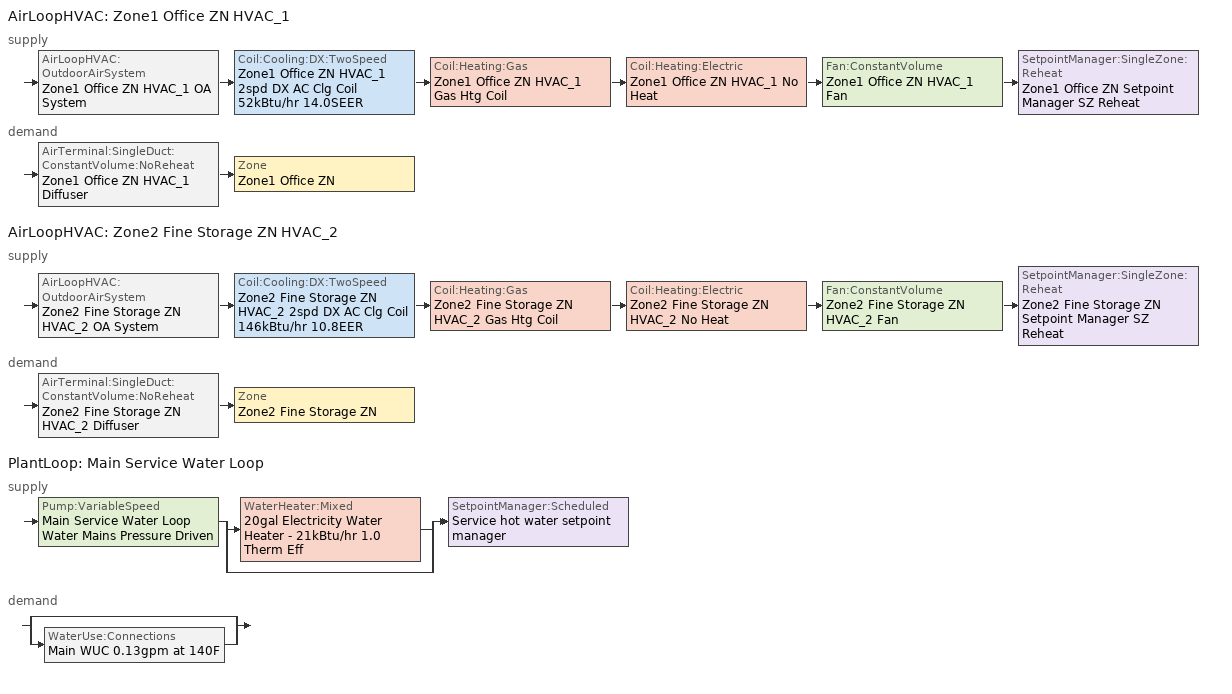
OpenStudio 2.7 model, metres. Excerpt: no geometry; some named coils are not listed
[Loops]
AirLoopHVAC 'Zone1 Office ZN HVAC_1'
 supply: AirLoopHVAC:OutdoorAirSystem 'Zone1 Office ZN HVAC_1 OA System' > Coil:Cooling:DX:TwoSpeed 'Zone1 Office ZN HVAC_1 2spd DX AC Clg Coil 52kBtu/hr 14.0SEER' > Coil:Heating:Gas 'Zone1 Office ZN HVAC_1 Gas Htg Coil' > Coil:Heating:Electric 'Zone1 Office ZN HVAC_1 No Heat' > Fan:ConstantVolume 'Zone1 Office ZN HVAC_1 Fan' > SetpointManager:SingleZone:Reheat 'Zone1 Office ZN Setpoint Manager SZ Reheat'
 demand: AirTerminal:SingleDuct:ConstantVolume:NoReheat 'Zone1 Office ZN HVAC_1 Diffuser' > Zone 'Zone1 Office ZN'
AirLoopHVAC 'Zone2 Fine Storage ZN HVAC_2'
 supply: AirLoopHVAC:OutdoorAirSystem 'Zone2 Fine Storage ZN HVAC_2 OA System' > Coil:Cooling:DX:TwoSpeed 'Zone2 Fine Storage ZN HVAC_2 2spd DX AC Clg Coil 146kBtu/hr 10.8EER' > Coil:Heating:Gas 'Zone2 Fine Storage ZN HVAC_2 Gas Htg Coil' > Coil:Heating:Electric 'Zone2 Fine Storage ZN HVAC_2 No Heat' > Fan:ConstantVolume 'Zone2 Fine Storage ZN HVAC_2 Fan' > SetpointManager:SingleZone:Reheat 'Zone2 Fine Storage ZN Setpoint Manager SZ Reheat'
 demand: AirTerminal:SingleDuct:ConstantVolume:NoReheat 'Zone2 Fine Storage ZN HVAC_2 Diffuser' > Zone 'Zone2 Fine Storage ZN'
PlantLoop 'Main Service Water Loop'
 supply: Pump:VariableSpeed 'Main Service Water Loop Water Mains Pressure Driven' > split
  | WaterHeater:Mixed '20gal Electricity Water Heater - 21kBtu/hr 1.0 Therm Eff'
  | bypass
  join > SetpointManager:Scheduled 'Service hot water setpoint manager'
 demand: split
  | bypass
  | WaterUse:Connections 'Main WUC 0.13gpm at 140F'
[Sizing:Zone] Zone Cooling Design Supply Air Temperature Input Method=SupplyAirTemperature; Zone Cooling Design Supply Air Temperature {C}=12.7778; Zone Cooling Design Supply Air Temperature Difference {deltaC}=11.11; Zone Heating Design Supply Air Temperature Input Method=SupplyAirTemperature; Zone Heating Design Supply Air Temperature {C}=50; Zone Heating Design Supply Air Temperature Difference {deltaC}=11.11; Zone Cooling Design Supply Air Humidity Ratio {kg-H2O/kg-air}=0.0085; Zone Heating Design Supply Air Humidity Ratio {kg-H2O/kg-air}=0.008; Cooling Design Air Flow Method=DesignDay; Heating Design Air Flow Method=DesignDay; Account for Dedicated Outdoor Air System=No; Dedicated Outdoor Air System Control Strategy=NeutralSupplyAir; Dedicated Outdoor Air Low Setpoint Temperature for Design {C}=autosize; Dedicated Outdoor Air High Setpoint Temperature for Design {C}=autosize
Zone1 Office ZN; Zone2 Fine Storage ZN
[Zone equipment]
Zone1 Office ZN: Zone1 Office ZN HVAC_1 Diffuser
Zone2 Fine Storage ZN: Zone2 Fine Storage ZN HVAC_2 Diffuser
[AirLoopHVAC] Availability Schedule=Warehouse FanSched; Design Supply Air Flow Rate {m3/s}=AutoSize
Zone1 Office ZN HVAC_1; Zone2 Fine Storage ZN HVAC_2
[Sizing:System] Type of Load to Size On=Sensible; Design Outdoor Air Flow Rate {m3/s}=Autosize; Central Heating Maximum System Air Flow Ratio=1; Preheat Design Temperature {C}=7.22222; Preheat Design Humidity Ratio {kg-H2O/kg-Air}=0.008; Precool Design Temperature {C}=12.7778; Precool Design Humidity Ratio {kg-H2O/kg-Air}=0.008; Central Cooling Design Supply Air Temperature {C}=12.7778; Central Heating Design Supply Air Temperature {C}=50; Sizing Option=Coincident; 100% Outdoor Air in Cooling=No; 100% Outdoor Air in Heating=No; Central Cooling Design Supply Air Humidity Ratio {kg-H2O/kg-Air}=0.0085; Central Heating Design Supply Air Humidity Ratio {kg-H2O/kg-Air}=0.008; Cooling Design Air Flow Method=DesignDay; Cooling Design Air Flow Rate {m3/s}=0; Heating Design Air Flow Method=DesignDay; Heating Design Air Flow Rate {m3/s}=0; System Outdoor Air Method=ZoneSum; Zone Maximum Outdoor Air Fraction=1; Cooling Supply Air Flow Rate Per Floor Area {m3/s-m2}=0.00996765; Cooling Fraction of Autosized Cooling Supply Air Flow Rate=1; Cooling Supply Air Flow Rate Per Unit Cooling Capacity {m3/s-W}=3.94755e-05; Heating Supply Air Flow Rate Per Floor Area {m3/s-m2}=0.00996765; Heating Fraction of Autosized Heating Supply Air Flow Rate=1; Heating Fraction of Autosized Cooling Supply Air Flow Rate=1; Heating Supply Air Flow Rate Per Unit Heating Capacity {m3/s-W}=3.15882e-05; Cooling Design Capacity Method=CoolingDesignCapacity; Cooling Design Capacity {W}=autosize; Cooling Design Capacity Per Floor Area {W/m2}=234.7; Fraction of Autosized Cooling Design Capacity=1; Heating Design Capacity Method=HeatingDesignCapacity; Heating Design Capacity {W}=autosize; Heating Design Capacity Per Floor Area {W/m2}=157; Fraction of Autosized Heating Design Capacity=1; Central Cooling Capacity Control Method=OnOff
Zone1 Office ZN HVAC_1; Zone2 Fine Storage ZN HVAC_2
[SetpointManager:SingleZone:Reheat] Minimum Supply Air Temperature {C}=12.7778; Maximum Supply Air Temperature {C}=50
Name | Control Zone | Setpoint Node or NodeList
Zone1 Office ZN Setpoint Manager SZ Reheat | Zone1 Office ZN | Zone1 Office ZN HVAC_1 Supply Outlet Node
Zone2 Fine Storage ZN Setpoint Manager SZ Reheat | Zone2 Fine Storage ZN | Zone2 Fine Storage ZN HVAC_2 Supply Outlet Node
[Fan:ConstantVolume] Availability Schedule=Warehouse FanSched; Pressure Rise {Pa}=622.722; Maximum Flow Rate {m3/s}=AutoSize; Motor In Airstream Fraction=1
Name | Fan Total Efficiency | Motor Efficiency
Zone1 Office ZN HVAC_1 Fan | 0.56225 | 0.865
Zone2 Fine Storage ZN HVAC_2 Fan | 0.58175 | 0.895
[Coil:Heating:Gas] Availability Schedule=Always On Discrete; Gas Burner Efficiency=0.8; Nominal Capacity {W}=AutoSize; Parasitic Electric Load {W}=0; Parasitic Gas Load {W}=0
Zone1 Office ZN HVAC_1 Gas Htg Coil; Zone2 Fine Storage ZN HVAC_2 Gas Htg Coil
[Coil:Heating:Electric] Availability Schedule=Always Off Discrete; Efficiency=1; Nominal Capacity {W}=0
Zone1 Office ZN HVAC_1 No Heat; Zone2 Fine Storage ZN HVAC_2 No Heat
[Coil:Cooling:DX:TwoSpeed] Availability Schedule=Always On Discrete; Rated High Speed Total Cooling Capacity {W}=Autosize; Rated High Speed Sensible Heat Ratio=Autosize; Rated High Speed Air Flow Rate {m3/s}=Autosize; Total Cooling Capacity Function of Temperature Curve=PSZ-AC_Unitary_PackagecoolCapFT; Total Cooling Capacity Function of Flow Fraction Curve=PSZ-AC_Unitary_PackagecoolFFF; Energy Input Ratio Function of Temperature Curve=PSZ-AC DX Unitary Package EIRFT; Energy Input Ratio Function of Flow Fraction Curve=PSZ-AC_Unitary_PackagecoolEIRFFF; Part Load Fraction Correlation Curve=PSZ-AC_Unitary_PackagecoolPLR; Rated Low Speed Total Cooling Capacity {W}=Autosize; Rated Low Speed Sensible Heat Ratio=0.69; Low Speed Total Cooling Capacity Function of Temperature Curve=PSZ-AC_Unitary_PackagecoolCapFT; Low Speed Energy Input Ratio Function of Temperature Curve=PSZ-AC DX Unitary Package EIRFT; Condenser Type=AirCooled; High Speed Evaporative Condenser Effectiveness=0; High Speed Evaporative Condenser Air Flow Rate {m3/s}=Autosize; High Speed Evaporative Condenser Pump Rated Power Consumption {W}=Autosize; Low Speed Evaporative Condenser Effectiveness=0; Low Speed Evaporative Condenser Air Flow Rate {m3/s}=Autosize; Low Speed Evaporative Condenser Pump Rated Power Consumption {W}=Autosize; Basin Heater Capacity {W/K}=10; Basin Heater Setpoint Temperature {C}=2
Name | Rated High Speed COP {W/W} | Rated Low Speed COP {W/W}
Zone1 Office ZN HVAC_1 2spd DX AC Clg Coil 52kBtu/hr 14.0SEER | 4.11713 | 4.11713
Zone2 Fine Storage ZN HVAC_2 2spd DX AC Clg Coil 146kBtu/hr 10.8EER | 3.73224 | 3.73224
[Controller:OutdoorAir] Minimum Outdoor Air Flow Rate {m3/s}=autosize; Maximum Outdoor Air Flow Rate {m3/s}=Autosize; Economizer Control Action Type=ModulateFlow; Lockout Type=NoLockout; Minimum Limit Type=FixedMinimum; Minimum Outdoor Air Schedule=Warehouse MinOA_MotorizedDamper_Sched; High Humidity Control=No; Heat Recovery Bypass Control Type=BypassWhenWithinEconomizerLimits
Name | Economizer Control Type | Economizer Maximum Limit Dry-Bulb Temperature {C} | Economizer Maximum Limit Enthalpy {J/kg} | Controller Mechanical Ventilation
Zone1 Office ZN HVAC_1 OA System Controller | NoEconomizer | 28 | 64000 | Controller Mechanical Ventilation 1
Zone2 Fine Storage ZN HVAC_2 OA System Controller | DifferentialEnthalpy |  |  | Controller Mechanical Ventilation 2
[Controller:MechanicalVentilation] Availability Schedule=Always On Discrete; System Outdoor Air Method=ZoneSum
Controller Mechanical Ventilation 1; Controller Mechanical Ventilation 2
[AirLoopHVAC:OutdoorAirSystem]
Name | Controller
Zone1 Office ZN HVAC_1 OA System | Zone1 Office ZN HVAC_1 OA System Controller
Zone2 Fine Storage ZN HVAC_2 OA System | Zone2 Fine Storage ZN HVAC_2 OA System Controller
[AvailabilityManager:NightCycle] Control Type=CycleOnAny; Thermostat Tolerance {deltaC}=1; Cycling Run Time {s}=1800
Availability Manager Night Cycle 1; Availability Manager Night Cycle 2
[AirTerminal:SingleDuct:ConstantVolume:NoReheat] Availability Schedule=Always On Discrete; Maximum Air Flow Rate {m3/s}=AutoSize
Zone1 Office ZN HVAC_1 Diffuser; Zone2 Fine Storage ZN HVAC_2 Diffuser
[ZoneHVAC:UnitHeater]
Zone3 Bulk Storage ZN Unit Heater: Availability Schedule=Always On; Supply Air Fan=Zone3 Bulk Storage ZN UnitHeater Fan; Maximum Supply Air Flow Rate {m3/s}=autosize; Fan Control Type=OnOff; Heating Coil=Zone3 Bulk Storage ZN UnitHeater Gas Htg Coil; Minimum Hot Water Flow Rate {m3/s}=0; Heating Convergence Tolerance=0.001
[PlantLoop]
Main Service Water Loop: Glycol Concentration=0; Maximum Loop Temperature {C}=60; Minimum Loop Temperature {C}=10; Plant Loop Volume {m3}=Autocalculate; Load Distribution Scheme=Optimal
[Sizing:Plant]
Main Service Water Loop: Loop Type=Heating; Design Loop Exit Temperature {C}=60; Loop Design Temperature Difference {deltaC}=5; Sizing Option=NonCoincident; Zone Timesteps in Averaging Window=1; Coincident Sizing Factor Mode=None
[SetpointManager:Scheduled]
Service hot water setpoint manager: Control Variable=Temperature; Schedule=Service Water Loop Temp - 140F; Setpoint Node or NodeList=Main Service Water Loop Supply Outlet Node
[Pump:VariableSpeed]
Main Service Water Loop Water Mains Pressure Driven: Rated Pump Head {Pa}=0.001; Motor Efficiency=0.7; Pump Control Type=Continuous; Skin Loss Radiative Fraction=0.5; Design Power Sizing Method=PowerPerFlowPerPressure; Design Electric Power per Unit Flow Rate {W/(m3/s)}=348701.1; Design Shaft Power per Unit Flow Rate per Unit Head {W-s/m3-Pa}=1.28205; Design Minimum Flow Rate Fraction=0
[WaterHeater:Mixed]
20gal Electricity Water Heater - 21kBtu/hr 1.0 Therm Eff: Tank Volume {m3}=0.0757082; Setpoint Temperature Schedule=Service Water Loop Temp - 140F; Deadband Temperature Difference {deltaC}=2; Maximum Temperature Limit {C}=60; Heater Control Type=Cycle; Heater Maximum Capacity {W}=6154.75; Heater Fuel Type=Electricity; Heater Thermal Efficiency=1; Off Cycle Parasitic Fuel Consumption Rate {W}=481; Off Cycle Parasitic Fuel Type=Electricity; Off Cycle Parasitic Heat Fraction to Tank=0; On Cycle Parasitic Fuel Consumption Rate {W}=481; On Cycle Parasitic Fuel Type=Electricity; On Cycle Parasitic Heat Fraction to Tank=0; Ambient Temperature Indicator=ThermalZone; Ambient Temperature Thermal Zone=Zone1 Office ZN; Off Cycle Loss Coefficient to Ambient Temperature {W/K}=0.799834; On Cycle Loss Coefficient to Ambient Temperature {W/K}=0.799834; Use Side Effectiveness=1; Source Side Effectiveness=1; Use Side Design Flow Rate {m3/s}=autosize; Source Side Design Flow Rate {m3/s}=autosize; Indirect Water Heating Recovery Time {hr}=1.5; Source Side Flow Control Mode=IndirectHeatPrimarySetpoint
[WaterUse:Connections]
Main WUC 0.13gpm at 140F: Water Use Equipment Name 1=Main Service Water Use 0.13gpm at 140F
[WaterUse:Equipment:Definition]
Main Service Water Use Def 0.13gpm: Peak Flow Rate {m3/s}=8.07469e-06; Target Temperature Schedule=Mixed Water At Faucet Temp - 140F; Sensible Fraction Schedule=Fraction Sensible - 0.2; Latent Fraction Schedule=Fraction Latent - 0.05
[WaterUse:Equipment]
Main Service Water Use 0.13gpm at 140F: Water Use Equipment Definition=Main Service Water Use Def 0.13gpm; Flow Rate Fraction Schedule=Warehouse Office DHW Schedule
[Schedule:Ruleset]
Name | Default Day Schedule | Summer Design Day Schedule | Winter Design Day Schedule
Warehouse FanSched | Warehouse FanSched Default | Warehouse FanSched Summer Design Day | Warehouse FanSched Winter Design Day
Warehouse MinOA_MotorizedDamper_Sched | Warehouse MinOA_MotorizedDamper_Sched Default | Warehouse MinOA_MotorizedDamper_Sched Summer Design Day | Warehouse MinOA_MotorizedDamper_Sched Winter Design Day
Always On | Always On Default
Service Water Loop Temp - 140F | Service Water Loop Temp - 140F Default
Fraction Sensible - 0.2 | Fraction Sensible - 0.2 Default
Fraction Latent - 0.05 | Fraction Latent - 0.05 Default
Mixed Water At Faucet Temp - 140F | Mixed Water At Faucet Temp - 140F Default
Warehouse Office DHW Schedule | Warehouse Office DHW Schedule Default | Warehouse Office DHW Schedule Summer Design Day | Warehouse Office DHW Schedule Winter Design Day
[Schedule:Day]
Warehouse FanSched Default; Warehouse MinOA_MotorizedDamper_Sched Default: 24, 0, 0
Warehouse FanSched Sat|Wkdy Day: 7, 0, 0, 18, 0, 1, 24, 0, 0
Warehouse FanSched Winter Design Day; Warehouse FanSched Summer Design Day; Warehouse MinOA_MotorizedDamper_Sched Winter Design Day; Warehouse MinOA_MotorizedDamper_Sched Summer Design Day; Always On Default: 24, 0, 1
Warehouse MinOA_MotorizedDamper_Sched Sat|Wkdy Day: 8, 0, 0, 18, 0, 1, 24, 0, 0
Service Water Loop Temp - 140F Default; Mixed Water At Faucet Temp - 140F Default: 24, 0, 60
Fraction Sensible - 0.2 Default: 24, 0, 0.2
Fraction Latent - 0.05 Default: 24, 0, 0.05
Warehouse Office DHW Schedule Default; Warehouse Office DHW Schedule Winter Design Day; Warehouse Office DHW Schedule Summer Design Day: 6, 0, 0, 7, 0, 0.05, 8, 0, 0.101, 9, 0, 0.399, 11, 0, 0.501, 12, 0, 0.696, 13, 0, 0.9, 14, 0, 0.798, 15, 0, 0.696, 16, 0, 0.798, 17, 0, 0.297, 18, 0, 0.05, 24, 0, 0
Warehouse Office DHW Schedule Sun Day: 24, 0, 0.015
[Schedule:Rule] Rule Order=0; Date Specification Type=DateRange; Start Month=1; Start Day=1; End Month=12; End Day=31
Name | Schedule Ruleset | Day Schedule | Apply Monday | Apply Tuesday | Apply Wednesday | Apply Thursday | Apply Friday | Apply Saturday | Apply Sunday
Schedule Rule 11 | Warehouse FanSched | Warehouse FanSched Sat|Wkdy Day | Yes | Yes | Yes | Yes | Yes | Yes
Schedule Rule 12 | Warehouse MinOA_MotorizedDamper_Sched | Warehouse MinOA_MotorizedDamper_Sched Sat|Wkdy Day | Yes | Yes | Yes | Yes | Yes | Yes
Schedule Rule 13 | Warehouse Office DHW Schedule | Warehouse Office DHW Schedule Sun Day |  |  |  |  |  |  | Yes
[Schedule:Constant]
Name | Value
Always On Discrete | 1
Always Off Discrete | 0
[Curve:Biquadratic] Minimum Value of x=12.77778; Maximum Value of x=23.88889; Minimum Value of y=21.11111; Maximum Value of y=46.11111
Name | Coefficient1 Constant | Coefficient2 x | Coefficient3 x**2 | Coefficient4 y | Coefficient5 y**2 | Coefficient6 x*y
PSZ-AC_Unitary_PackagecoolCapFT | 0.766956 | 0.0107756 | -4.14703e-05 | 0.00134961 | -0.000261144 | 0.000457488
PSZ-AC DX Unitary Package EIRFT | 0.297145 | 0.0430933 | -0.000748766 | 0.00597727 | 0.000482112 | -0.000956448
[Curve:Quadratic]
Name | Coefficient1 Constant | Coefficient2 x | Coefficient3 x**2 | Minimum Value of x | Maximum Value of x
PSZ-AC_Unitary_PackagecoolFFF | 0.8 | 0.2 | 0 | 0.5 | 1.5
PSZ-AC_Unitary_PackagecoolEIRFFF | 1.156 | -0.1816 | 0.0256 | 0.5 | 1.5
PSZ-AC_Unitary_PackagecoolPLR | 0.75 | 0.25 | 0 | 0 | 1
